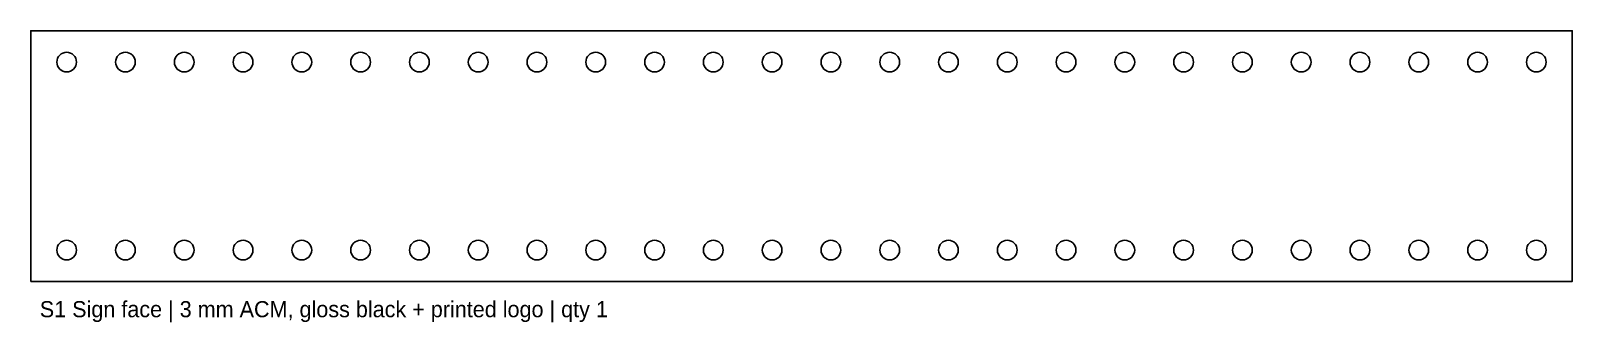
# Model space of a CAD drawing. Header units: millimetres. Extents: x 0 to 1720, y -46 to 280.
import ezdxf

# ---------------------------------------------------------------- set-up
doc = ezdxf.new("R2010")
doc.units = ezdxf.units.MM
for name, color, linetype in [('CUTOUT', 1, 'Continuous'), ('OUTLINE', 7, 'Continuous'), ('TEXT', 5, 'Continuous')]:
    doc.layers.add(name, color=color, linetype=linetype)

msp = doc.modelspace()

# ---------------------------------------------------------------- linework, layer by layer
at = {"layer": 'CUTOUT'}
for centre in [(40, 245), (105.6, 245), (171.2, 245), (236.8, 245), (302.4, 245), (368, 245), (433.6, 245), (499.2, 245), (564.8, 245), (630.4, 245), (696, 245), (761.6, 245), (827.2, 245), (892.8, 245), (958.4, 245), (1024, 245), (1089.6, 245), (1155.2, 245), (1220.8, 245), (1286.4, 245), (1352, 245), (1417.6, 245), (1483.2, 245), (1548.8, 245), (1614.4, 245), (1680, 245), (40, 35), (105.6, 35), (171.2, 35), (236.8, 35), (302.4, 35), (368, 35), (433.6, 35), (499.2, 35), (564.8, 35), (630.4, 35), (696, 35), (761.6, 35), (827.2, 35), (892.8, 35), (958.4, 35), (1024, 35), (1089.6, 35), (1155.2, 35), (1220.8, 35), (1286.4, 35), (1352, 35), (1417.6, 35), (1483.2, 35), (1548.8, 35), (1614.4, 35), (1680, 35)]:
    msp.add_circle(centre, 11, dxfattribs=at)
at = {"layer": 'OUTLINE'}
msp.add_lwpolyline([(0, 0), (1720, 0), (1720, 280), (0, 280)], close=True, dxfattribs=at)

# ---------------------------------------------------------------- texts
at = {"layer": 'TEXT'}
msp.add_text('S1 Sign face | 3 mm ACM, gloss black + printed logo | qty 1', height=18, dxfattribs=at).set_placement((10, -40))

doc.saveas('drawing.dxf')
